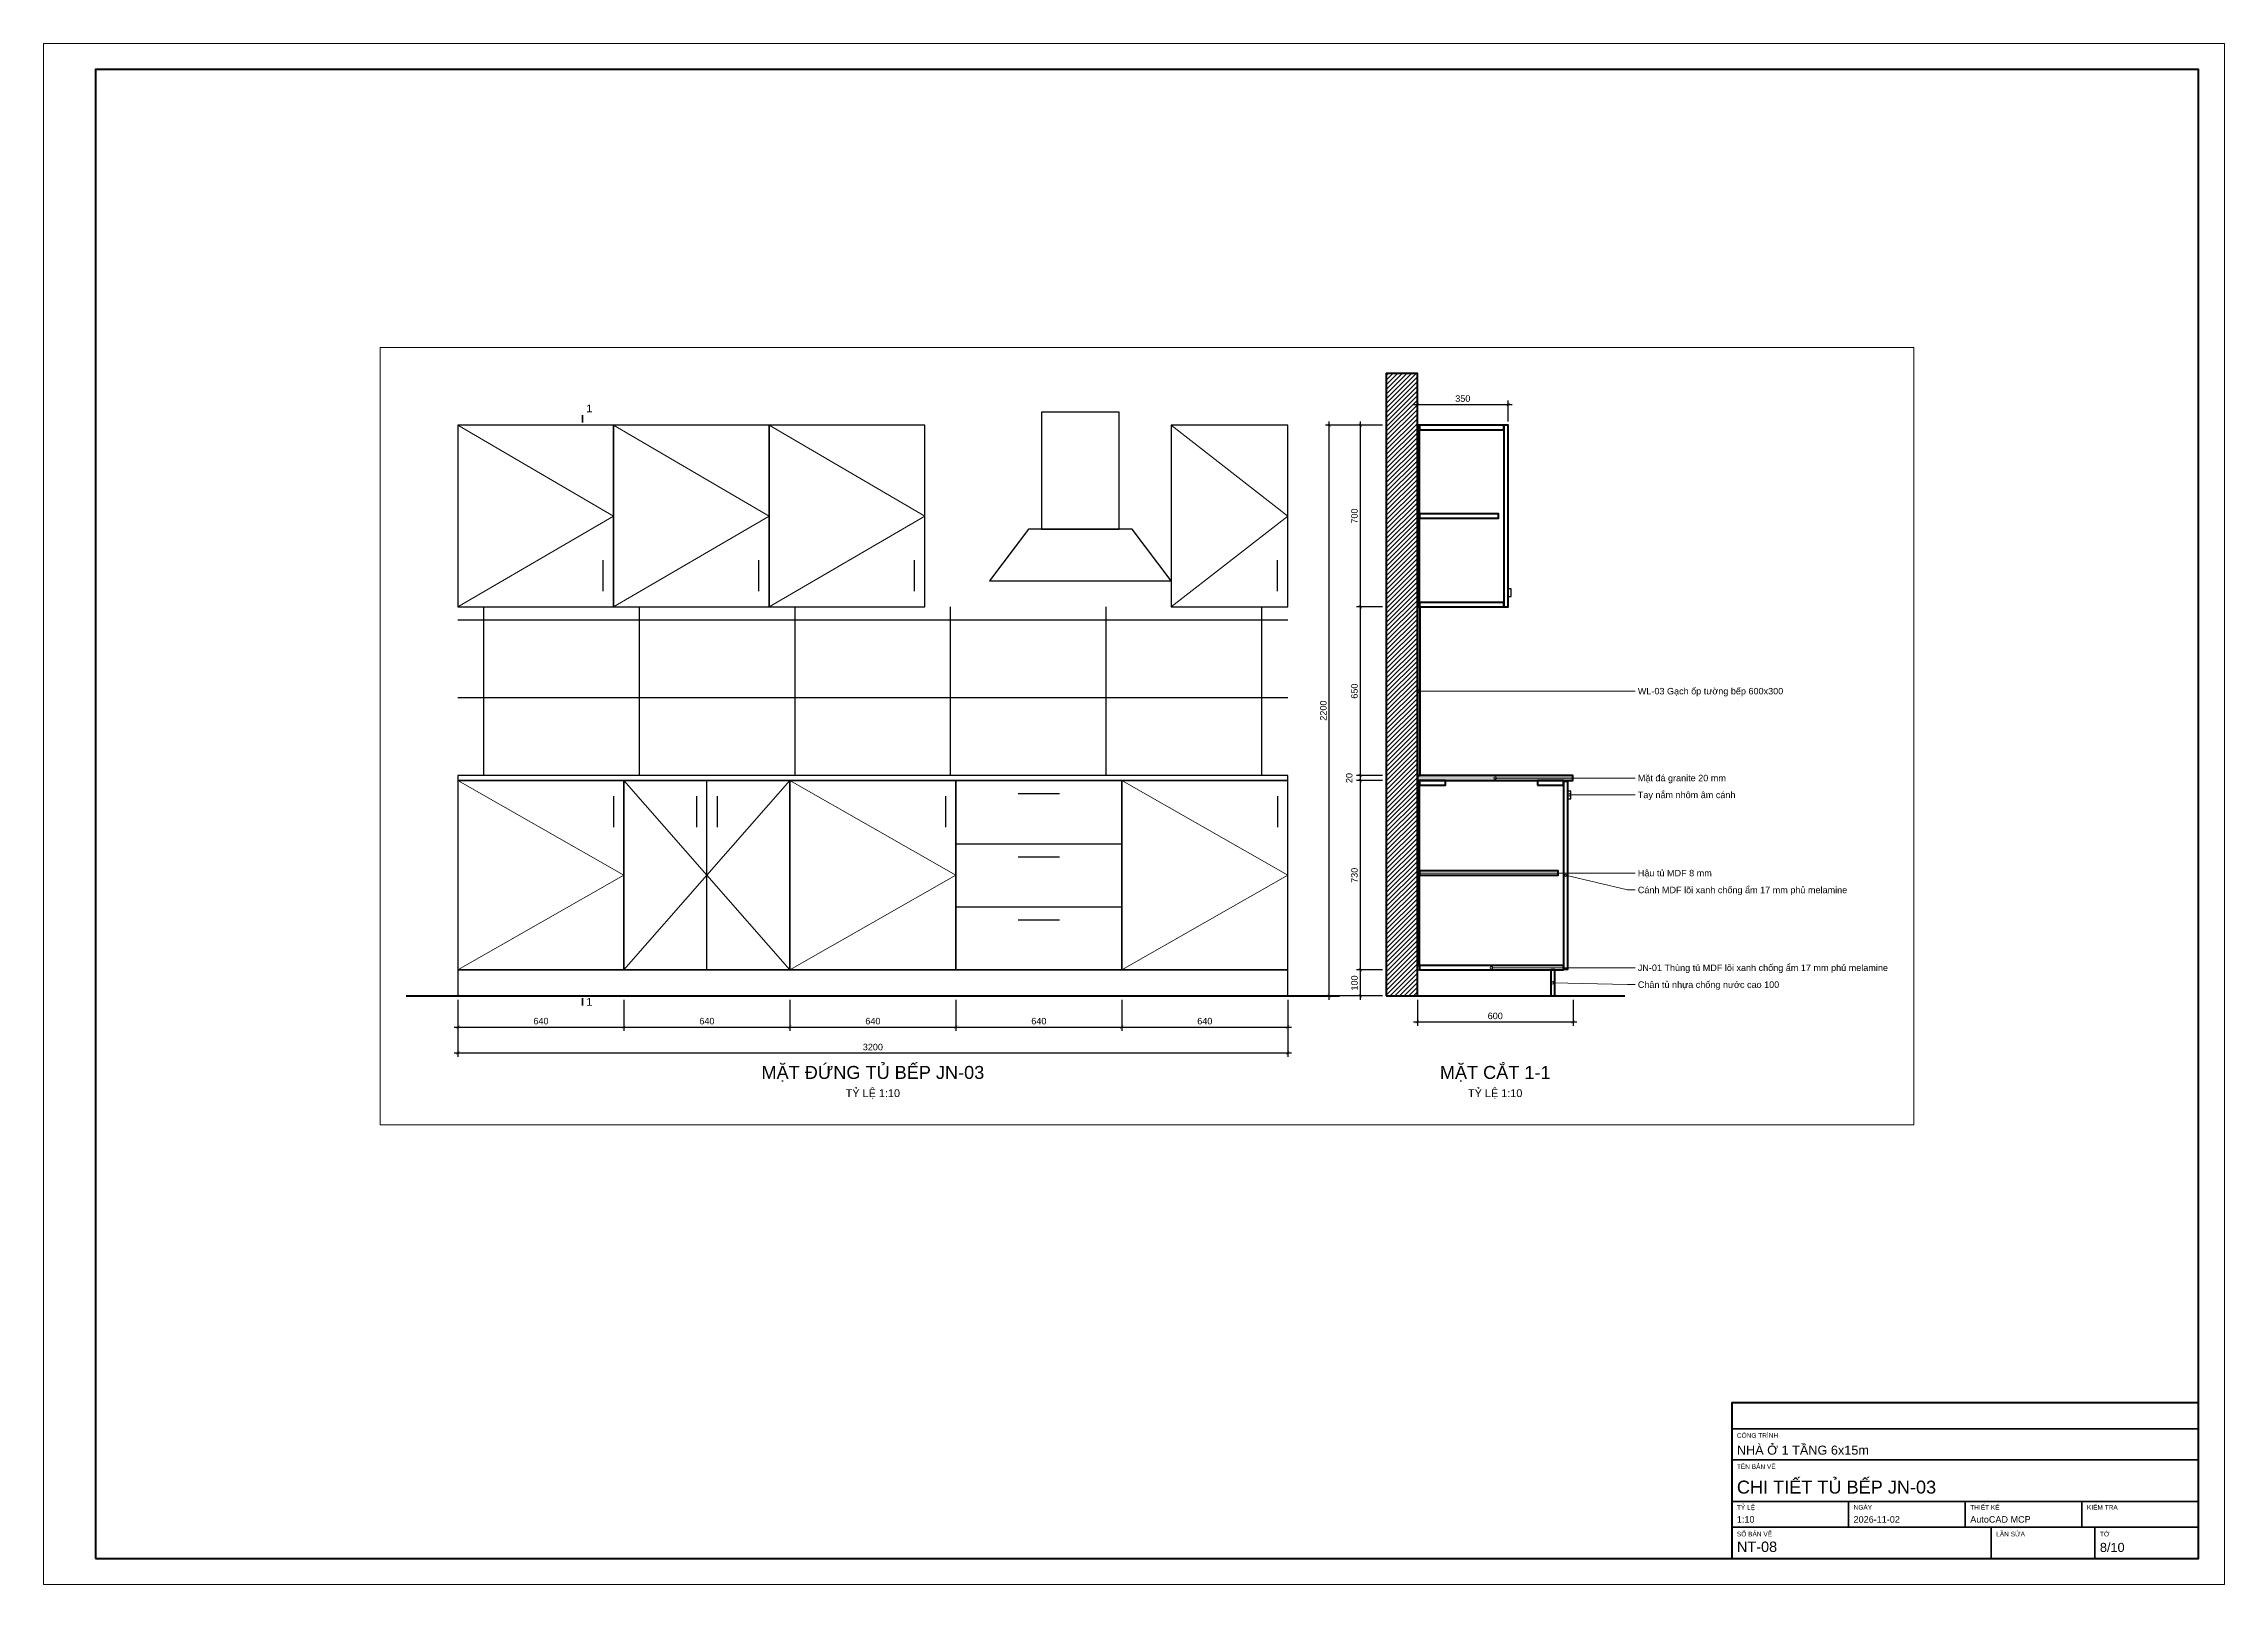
# Paper-space layout 'NT-08' of a CAD drawing. Header units: millimetres. Extents: x 0 to 841, y 0 to 594.
# The model-space entities are those that its viewports show. They can reach past a viewport. Long polylines and large blocks are cut down to what shows.
import ezdxf
from ezdxf.enums import TextEntityAlignment as Align

# ---------------------------------------------------------------- set-up
doc = ezdxf.new("R2010")
doc.units = ezdxf.units.MM
doc.header["$LTSCALE"] = 40
doc.linetypes.add('HIDDEN', pattern=[9.525, 6.35, -3.175])
for name, color, linetype, lineweight in [('A-ANNO-DIMS', 1, 'Continuous', 18), ('A-ANNO-NOTE', 7, 'Continuous', 18), ('A-ANNO-SYMB', 7, 'Continuous', 25), ('A-ANNO-TEXT', 7, 'Continuous', 18), ('A-ANNO-TTLB', 7, 'Continuous', 35), ('A-DETL', 7, 'Continuous', 25), ('A-DETL-OTLN', 7, 'Continuous', 50), ('A-DETL-PATT', 8, 'Continuous', 9), ('A-HIDD', 8, 'HIDDEN', 18), ('A-SECT', 7, 'Continuous', 50), ('A-SECT-PATT', 8, 'Continuous', 9)]:
    doc.layers.add(name, color=color, linetype=linetype, lineweight=lineweight)
doc.layers.add('A-ANNO-VPRT', color=8, linetype='Continuous', lineweight=9, plot=False)
doc.styles.add('MCP-ARIAL', font='arial.ttf')
doc.dimstyles.new('MCP-1-10', dxfattribs={"dimscale": 10, "dimtxt": 2.5, "dimasz": 1.2, "dimexe": 1.5, "dimexo": 1.5, "dimgap": 1, "dimtad": 1, "dimdec": 0, "dimdsep": 46, "dimtxsty": 'MCP-ARIAL', "dimblk": 'ARCHTICK', "dimblk1": 'ARCHTICK', "dimblk2": 'ARCHTICK', "dimcen": 0.09, "dimdle": 1.5, "dimclrd": 256, "dimclre": 256, "dimclrt": 256, "dimadec": 0, "dimazin": 0, "dimtfac": 1, "dimtdec": 4, "dimtmove": 2, "dimatfit": 3, "dimfxl": 1, "dimtolj": 1, "dimtzin": 0, "dimarcsym": 0})

# ---------------------------------------------------------------- blocks, each defined once
blk = doc.blocks.new('_ArchTick')
at = {"color": 0, "linetype": 'ByBlock', "const_width": 0.15}
blk.add_lwpolyline([(-0.5, -0.5), (0.5, 0.5)], dxfattribs=at)
blk = doc.blocks.new('*D200')
at = {"layer": 'A-ANNO-DIMS', "lineweight": -2, "transparency": 16777216}
for p, q in [((176275.5, -51278.9), (176275.5, -51398.9)), ((176915.5, -51278.9), (176915.5, -51398.9)), ((176260.5, -51383.9), (176930.5, -51383.9))]:
    blk.add_line(p, q, dxfattribs=at)
at = {"layer": 'Defpoints', "color": 0, "transparency": 16777216}
for p in [(176275.5, -51263.9), (176915.5, -51263.9), (176915.5, -51383.9)]:
    blk.add_point(p, dxfattribs=at)
at = {"layer": 'A-ANNO-DIMS', "lineweight": -2, "transparency": 16777216, "xscale": 12, "yscale": 12, "zscale": 12, "rotation": 180}
blk.add_blockref('_ArchTick', (176275.5, -51383.9), dxfattribs=at)
at = {"layer": 'A-ANNO-DIMS', "lineweight": -2, "transparency": 16777216, "xscale": 12, "yscale": 12, "zscale": 12}
blk.add_blockref('_ArchTick', (176915.5, -51383.9), dxfattribs=at)
at = {"layer": 'A-ANNO-DIMS', "transparency": 16777216, "insert": (176595.5, -51361.1), "char_height": 25, "attachment_point": 5, "style": 'MCP-ARIAL'}
blk.add_mtext('\\A1;640', dxfattribs=at)
blk = doc.blocks.new('*D201')
at = {"layer": 'A-ANNO-DIMS', "lineweight": -2, "transparency": 16777216}
for p, q in [((176915.5, -51278.9), (176915.5, -51398.9)), ((177555.5, -51278.9), (177555.5, -51398.9)), ((176900.5, -51383.9), (177570.5, -51383.9))]:
    blk.add_line(p, q, dxfattribs=at)
at = {"layer": 'Defpoints', "color": 0, "transparency": 16777216}
for p in [(176915.5, -51263.9), (177555.5, -51263.9), (177555.5, -51383.9)]:
    blk.add_point(p, dxfattribs=at)
at = {"layer": 'A-ANNO-DIMS', "lineweight": -2, "transparency": 16777216, "xscale": 12, "yscale": 12, "zscale": 12, "rotation": 180}
blk.add_blockref('_ArchTick', (176915.5, -51383.9), dxfattribs=at)
at = {"layer": 'A-ANNO-DIMS', "lineweight": -2, "transparency": 16777216, "xscale": 12, "yscale": 12, "zscale": 12}
blk.add_blockref('_ArchTick', (177555.5, -51383.9), dxfattribs=at)
at = {"layer": 'A-ANNO-DIMS', "transparency": 16777216, "insert": (177235.5, -51361.1), "char_height": 25, "attachment_point": 5, "style": 'MCP-ARIAL'}
blk.add_mtext('\\A1;640', dxfattribs=at)
blk = doc.blocks.new('*D202')
at = {"layer": 'A-ANNO-DIMS', "lineweight": -2, "transparency": 16777216}
for p, q in [((177555.5, -51278.9), (177555.5, -51398.9)), ((178195.5, -51278.9), (178195.5, -51398.9)), ((177540.5, -51383.9), (178210.5, -51383.9))]:
    blk.add_line(p, q, dxfattribs=at)
at = {"layer": 'Defpoints', "color": 0, "transparency": 16777216}
for p in [(177555.5, -51263.9), (178195.5, -51263.9), (178195.5, -51383.9)]:
    blk.add_point(p, dxfattribs=at)
at = {"layer": 'A-ANNO-DIMS', "lineweight": -2, "transparency": 16777216, "xscale": 12, "yscale": 12, "zscale": 12, "rotation": 180}
blk.add_blockref('_ArchTick', (177555.5, -51383.9), dxfattribs=at)
at = {"layer": 'A-ANNO-DIMS', "lineweight": -2, "transparency": 16777216, "xscale": 12, "yscale": 12, "zscale": 12}
blk.add_blockref('_ArchTick', (178195.5, -51383.9), dxfattribs=at)
at = {"layer": 'A-ANNO-DIMS', "transparency": 16777216, "insert": (177875.5, -51361.1), "char_height": 25, "attachment_point": 5, "style": 'MCP-ARIAL'}
blk.add_mtext('\\A1;640', dxfattribs=at)
blk = doc.blocks.new('*D203')
at = {"layer": 'A-ANNO-DIMS', "lineweight": -2, "transparency": 16777216}
for p, q in [((178195.5, -51278.9), (178195.5, -51398.9)), ((178835.5, -51278.9), (178835.5, -51398.9)), ((178180.5, -51383.9), (178850.5, -51383.9))]:
    blk.add_line(p, q, dxfattribs=at)
at = {"layer": 'Defpoints', "color": 0, "transparency": 16777216}
for p in [(178195.5, -51263.9), (178835.5, -51263.9), (178835.5, -51383.9)]:
    blk.add_point(p, dxfattribs=at)
at = {"layer": 'A-ANNO-DIMS', "lineweight": -2, "transparency": 16777216, "xscale": 12, "yscale": 12, "zscale": 12, "rotation": 180}
blk.add_blockref('_ArchTick', (178195.5, -51383.9), dxfattribs=at)
at = {"layer": 'A-ANNO-DIMS', "lineweight": -2, "transparency": 16777216, "xscale": 12, "yscale": 12, "zscale": 12}
blk.add_blockref('_ArchTick', (178835.5, -51383.9), dxfattribs=at)
at = {"layer": 'A-ANNO-DIMS', "transparency": 16777216, "insert": (178515.5, -51361.1), "char_height": 25, "attachment_point": 5, "style": 'MCP-ARIAL'}
blk.add_mtext('\\A1;640', dxfattribs=at)
blk = doc.blocks.new('*D204')
at = {"layer": 'A-ANNO-DIMS', "lineweight": -2, "transparency": 16777216}
for p, q in [((178835.5, -51278.9), (178835.5, -51398.9)), ((179475.5, -51278.9), (179475.5, -51398.9)), ((178820.5, -51383.9), (179490.5, -51383.9))]:
    blk.add_line(p, q, dxfattribs=at)
at = {"layer": 'Defpoints', "color": 0, "transparency": 16777216}
for p in [(178835.5, -51263.9), (179475.5, -51263.9), (179475.5, -51383.9)]:
    blk.add_point(p, dxfattribs=at)
at = {"layer": 'A-ANNO-DIMS', "lineweight": -2, "transparency": 16777216, "xscale": 12, "yscale": 12, "zscale": 12, "rotation": 180}
blk.add_blockref('_ArchTick', (178835.5, -51383.9), dxfattribs=at)
at = {"layer": 'A-ANNO-DIMS', "lineweight": -2, "transparency": 16777216, "xscale": 12, "yscale": 12, "zscale": 12}
blk.add_blockref('_ArchTick', (179475.5, -51383.9), dxfattribs=at)
at = {"layer": 'A-ANNO-DIMS', "transparency": 16777216, "insert": (179155.5, -51361.1), "char_height": 25, "attachment_point": 5, "style": 'MCP-ARIAL'}
blk.add_mtext('\\A1;640', dxfattribs=at)
blk = doc.blocks.new('*D205')
at = {"layer": 'A-ANNO-DIMS', "lineweight": -2, "transparency": 16777216}
for p, q in [((176275.5, -51278.9), (176275.5, -51498.9)), ((179475.5, -51278.9), (179475.5, -51498.9)), ((176260.5, -51483.9), (179490.5, -51483.9))]:
    blk.add_line(p, q, dxfattribs=at)
at = {"layer": 'Defpoints', "color": 0, "transparency": 16777216}
for p in [(176275.5, -51263.9), (179475.5, -51263.9), (179475.5, -51483.9)]:
    blk.add_point(p, dxfattribs=at)
at = {"layer": 'A-ANNO-DIMS', "lineweight": -2, "transparency": 16777216, "xscale": 12, "yscale": 12, "zscale": 12, "rotation": 180}
blk.add_blockref('_ArchTick', (176275.5, -51483.9), dxfattribs=at)
at = {"layer": 'A-ANNO-DIMS', "lineweight": -2, "transparency": 16777216, "xscale": 12, "yscale": 12, "zscale": 12}
blk.add_blockref('_ArchTick', (179475.5, -51483.9), dxfattribs=at)
at = {"layer": 'A-ANNO-DIMS', "transparency": 16777216, "insert": (177875.5, -51461.1), "char_height": 25, "attachment_point": 5, "style": 'MCP-ARIAL'}
blk.add_mtext('\\A1;3200', dxfattribs=at)
blk = doc.blocks.new('*D206')
at = {"layer": 'A-ANNO-DIMS', "lineweight": -2, "transparency": 16777216}
for p, q in [((179975.5, -51278.9), (179975.5, -51378.9)), ((180575.5, -51278.9), (180575.5, -51378.9)), ((179960.5, -51363.9), (180590.5, -51363.9))]:
    blk.add_line(p, q, dxfattribs=at)
at = {"layer": 'Defpoints', "color": 0, "transparency": 16777216}
for p in [(179975.5, -51263.9), (180575.5, -51263.9), (180575.5, -51363.9)]:
    blk.add_point(p, dxfattribs=at)
at = {"layer": 'A-ANNO-DIMS', "lineweight": -2, "transparency": 16777216, "xscale": 12, "yscale": 12, "zscale": 12, "rotation": 180}
blk.add_blockref('_ArchTick', (179975.5, -51363.9), dxfattribs=at)
at = {"layer": 'A-ANNO-DIMS', "lineweight": -2, "transparency": 16777216, "xscale": 12, "yscale": 12, "zscale": 12}
blk.add_blockref('_ArchTick', (180575.5, -51363.9), dxfattribs=at)
at = {"layer": 'A-ANNO-DIMS', "transparency": 16777216, "insert": (180275.5, -51341.1), "char_height": 25, "attachment_point": 5, "style": 'MCP-ARIAL'}
blk.add_mtext('\\A1;600', dxfattribs=at)
blk = doc.blocks.new('*D207')
at = {"layer": 'A-ANNO-DIMS', "lineweight": -2, "transparency": 16777216}
for p, q in [((179960.5, -48983.9), (180340.5, -48983.9)), ((179975.5, -49048.9), (179975.5, -48968.9)), ((180325.5, -49048.9), (180325.5, -48968.9))]:
    blk.add_line(p, q, dxfattribs=at)
at = {"layer": 'Defpoints', "color": 0, "transparency": 16777216}
for p in [(180325.5, -48983.9), (179975.5, -49063.9), (180325.5, -49063.9)]:
    blk.add_point(p, dxfattribs=at)
at = {"layer": 'A-ANNO-DIMS', "lineweight": -2, "transparency": 16777216, "xscale": 12, "yscale": 12, "zscale": 12, "rotation": 180}
blk.add_blockref('_ArchTick', (179975.5, -48983.9), dxfattribs=at)
at = {"layer": 'A-ANNO-DIMS', "lineweight": -2, "transparency": 16777216, "xscale": 12, "yscale": 12, "zscale": 12}
blk.add_blockref('_ArchTick', (180325.5, -48983.9), dxfattribs=at)
at = {"layer": 'A-ANNO-DIMS', "transparency": 16777216, "insert": (180150.5, -48961.1), "char_height": 25, "attachment_point": 5, "style": 'MCP-ARIAL'}
blk.add_mtext('\\A1;350', dxfattribs=at)
blk = doc.blocks.new('*D208')
at = {"layer": 'A-ANNO-DIMS', "lineweight": -2, "transparency": 16777216}
for p, q in [((179840.5, -51163.9), (179740.5, -51163.9)), ((179755.5, -51278.9), (179755.5, -51148.9)), ((179840.5, -51263.9), (179740.5, -51263.9))]:
    blk.add_line(p, q, dxfattribs=at)
at = {"layer": 'Defpoints', "color": 0, "transparency": 16777216}
for p in [(179755.5, -51163.9), (179855.5, -51163.9), (179855.5, -51263.9)]:
    blk.add_point(p, dxfattribs=at)
at = {"layer": 'A-ANNO-DIMS', "lineweight": -2, "transparency": 16777216, "xscale": 12, "yscale": 12, "zscale": 12}
for p, rotation in [((179755.5, -51163.9), 90), ((179755.5, -51263.9), 270)]:
    blk.add_blockref('_ArchTick', p, dxfattribs=dict(at, rotation=rotation))
at = {"layer": 'A-ANNO-DIMS', "transparency": 16777216, "insert": (179732.7, -51213.9), "char_height": 25, "attachment_point": 5, "rotation": 90, "style": 'MCP-ARIAL'}
blk.add_mtext('\\A1;100', dxfattribs=at)
blk = doc.blocks.new('*D209')
at = {"layer": 'A-ANNO-DIMS', "lineweight": -2, "transparency": 16777216}
for p, q in [((179840.5, -50433.9), (179740.5, -50433.9)), ((179755.5, -51178.9), (179755.5, -50418.9)), ((179840.5, -51163.9), (179740.5, -51163.9))]:
    blk.add_line(p, q, dxfattribs=at)
at = {"layer": 'Defpoints', "color": 0, "transparency": 16777216}
for p in [(179755.5, -50433.9), (179855.5, -50433.9), (179855.5, -51163.9)]:
    blk.add_point(p, dxfattribs=at)
at = {"layer": 'A-ANNO-DIMS', "lineweight": -2, "transparency": 16777216, "xscale": 12, "yscale": 12, "zscale": 12}
for p, rotation in [((179755.5, -50433.9), 90), ((179755.5, -51163.9), 270)]:
    blk.add_blockref('_ArchTick', p, dxfattribs=dict(at, rotation=rotation))
at = {"layer": 'A-ANNO-DIMS', "transparency": 16777216, "insert": (179732.7, -50798.9), "char_height": 25, "attachment_point": 5, "rotation": 90, "style": 'MCP-ARIAL'}
blk.add_mtext('\\A1;730', dxfattribs=at)
blk = doc.blocks.new('*D210')
at = {"layer": 'A-ANNO-DIMS', "lineweight": -2, "transparency": 16777216}
for p, q in [((179840.5, -50413.9), (179740.5, -50413.9)), ((179840.5, -50433.9), (179740.5, -50433.9)), ((179755.5, -50448.9), (179755.5, -50398.9))]:
    blk.add_line(p, q, dxfattribs=at)
at = {"layer": 'Defpoints', "color": 0, "transparency": 16777216}
for p in [(179755.5, -50413.9), (179855.5, -50413.9), (179855.5, -50433.9)]:
    blk.add_point(p, dxfattribs=at)
at = {"layer": 'A-ANNO-DIMS', "lineweight": -2, "transparency": 16777216, "xscale": 12, "yscale": 12, "zscale": 12}
for p, rotation in [((179755.5, -50413.9), 90), ((179755.5, -50433.9), 270)]:
    blk.add_blockref('_ArchTick', p, dxfattribs=dict(at, rotation=rotation))
at = {"layer": 'A-ANNO-DIMS', "transparency": 16777216, "insert": (179712.7, -50423.9), "char_height": 25, "attachment_point": 5, "rotation": 90, "style": 'MCP-ARIAL'}
blk.add_mtext('\\A1;20', dxfattribs=at)
blk = doc.blocks.new('*D211')
at = {"layer": 'A-ANNO-DIMS', "lineweight": -2, "transparency": 16777216}
for p, q in [((179840.5, -49763.9), (179740.5, -49763.9)), ((179755.5, -50428.9), (179755.5, -49748.9)), ((179840.5, -50413.9), (179740.5, -50413.9))]:
    blk.add_line(p, q, dxfattribs=at)
at = {"layer": 'Defpoints', "color": 0, "transparency": 16777216}
for p in [(179755.5, -49763.9), (179855.5, -49763.9), (179855.5, -50413.9)]:
    blk.add_point(p, dxfattribs=at)
at = {"layer": 'A-ANNO-DIMS', "lineweight": -2, "transparency": 16777216, "xscale": 12, "yscale": 12, "zscale": 12}
for p, rotation in [((179755.5, -49763.9), 90), ((179755.5, -50413.9), 270)]:
    blk.add_blockref('_ArchTick', p, dxfattribs=dict(at, rotation=rotation))
at = {"layer": 'A-ANNO-DIMS', "transparency": 16777216, "insert": (179732.7, -50088.9), "char_height": 25, "attachment_point": 5, "rotation": 90, "style": 'MCP-ARIAL'}
blk.add_mtext('\\A1;650', dxfattribs=at)
blk = doc.blocks.new('*D212')
at = {"layer": 'A-ANNO-DIMS', "lineweight": -2, "transparency": 16777216}
for p, q in [((179840.5, -49063.9), (179740.5, -49063.9)), ((179755.5, -49778.9), (179755.5, -49048.9)), ((179840.5, -49763.9), (179740.5, -49763.9))]:
    blk.add_line(p, q, dxfattribs=at)
at = {"layer": 'Defpoints', "color": 0, "transparency": 16777216}
for p in [(179755.5, -49063.9), (179855.5, -49063.9), (179855.5, -49763.9)]:
    blk.add_point(p, dxfattribs=at)
at = {"layer": 'A-ANNO-DIMS', "lineweight": -2, "transparency": 16777216, "xscale": 12, "yscale": 12, "zscale": 12}
for p, rotation in [((179755.5, -49063.9), 90), ((179755.5, -49763.9), 270)]:
    blk.add_blockref('_ArchTick', p, dxfattribs=dict(at, rotation=rotation))
at = {"layer": 'A-ANNO-DIMS', "transparency": 16777216, "insert": (179732.7, -49413.9), "char_height": 25, "attachment_point": 5, "rotation": 90, "style": 'MCP-ARIAL'}
blk.add_mtext('\\A1;700', dxfattribs=at)
blk = doc.blocks.new('*D213')
at = {"layer": 'A-ANNO-DIMS', "lineweight": -2, "transparency": 16777216}
for p, q in [((179840.5, -49063.9), (179620.5, -49063.9)), ((179635.5, -51278.9), (179635.5, -49048.9)), ((179840.5, -51263.9), (179620.5, -51263.9))]:
    blk.add_line(p, q, dxfattribs=at)
at = {"layer": 'Defpoints', "color": 0, "transparency": 16777216}
for p in [(179635.5, -49063.9), (179855.5, -49063.9), (179855.5, -51263.9)]:
    blk.add_point(p, dxfattribs=at)
at = {"layer": 'A-ANNO-DIMS', "lineweight": -2, "transparency": 16777216, "xscale": 12, "yscale": 12, "zscale": 12}
for p, rotation in [((179635.5, -49063.9), 90), ((179635.5, -51263.9), 270)]:
    blk.add_blockref('_ArchTick', p, dxfattribs=dict(at, rotation=rotation))
at = {"layer": 'A-ANNO-DIMS', "transparency": 16777216, "insert": (179612.7, -50163.9), "char_height": 25, "attachment_point": 5, "rotation": 90, "style": 'MCP-ARIAL'}
blk.add_mtext('\\A1;2200', dxfattribs=at)

msp = doc.modelspace()

# ---------------------------------------------------------------- hatches: boundary and pattern name
at = {"layer": 'A-DETL-PATT'}
h = msp.add_hatch(dxfattribs=at)
h.set_pattern_fill('AR-SAND', color=256, scale=0.2, style=0)
h.paths.add_polyline_path([(179975.45, -50433.86), (180575.45, -50433.86), (180575.45, -50413.86), (179975.45, -50413.86)], flags=16)
at = {"layer": 'A-SECT-PATT'}
h = msp.add_hatch(dxfattribs=at)
h.set_pattern_fill('ANSI31', color=256, scale=4, style=0)
h.paths.add_polyline_path([(179855.45, -51263.86), (179975.45, -51263.86), (179975.45, -48863.86), (179855.45, -48863.86)], flags=16)

# ---------------------------------------------------------------- linework, layer by layer
at = {"layer": 'A-ANNO-NOTE'}
for points in [[(179980.45, -50088.86), (180785.45, -50088.86), (180815.45, -50088.86)], [(180275.45, -50423.86), (180785.45, -50423.86), (180815.45, -50423.86)], [(180561.45, -50488.86), (180785.45, -50488.86), (180815.45, -50488.86)], [(179979.45, -50790.36), (180785.45, -50790.36), (180815.45, -50790.36)], [(180546.95, -50798.86), (180785.45, -50855.36), (180815.45, -50855.36)], [(180260.95, -51155.36), (180785.45, -51155.36), (180815.45, -51155.36)], [(180497.45, -51213.86), (180785.45, -51220.36), (180815.45, -51220.36)]]:
    msp.add_lwpolyline(points, dxfattribs=at)
for centre in [(179980.45, -50088.86), (180275.45, -50423.86), (180561.45, -50488.86), (179979.45, -50790.36), (180546.95, -50798.86), (180260.95, -51155.36), (180497.45, -51213.86)]:
    msp.add_circle(centre, 5, dxfattribs=at)
at = {"layer": 'A-ANNO-SYMB', "const_width": 6}
for points in [[(176755.45, -49053.86), (176755.45, -49023.86)], [(176755.45, -51301.86), (176755.45, -51271.86)]]:
    msp.add_lwpolyline(points, dxfattribs=at)
at = {"layer": 'A-DETL'}
for p, q in [((176835.45, -49703.86), (176835.45, -49583.86)), ((177435.45, -49703.86), (177435.45, -49583.86)), ((178035.45, -49703.86), (178035.45, -49583.86)), ((179435.45, -49703.86), (179435.45, -49583.86)), ((176375.45, -50413.86), (176375.45, -49763.86)), ((176975.45, -50413.86), (176975.45, -49763.86)), ((177575.45, -50413.86), (177575.45, -49763.86)), ((178175.45, -50413.86), (178175.45, -49763.86)), ((178775.45, -50413.86), (178775.45, -49763.86)), ((179375.45, -50413.86), (179375.45, -49763.86)), ((176275.45, -49813.86), (179475.45, -49813.86)), ((176275.45, -50113.86), (179475.45, -50113.86)), ((177235.45, -51163.86), (177235.45, -50433.86)), ((176875.45, -50493.86), (176875.45, -50613.86)), ((177195.45, -50493.86), (177195.45, -50613.86)), ((177275.45, -50493.86), (177275.45, -50613.86)), ((178155.45, -50493.86), (178155.45, -50613.86)), ((178435.45, -50483.86), (178595.45, -50483.86)), ((179435.45, -50493.86), (179435.45, -50613.86)), ((178195.45, -50677.19), (178835.45, -50677.19)), ((178435.45, -50727.19), (178595.45, -50727.19)), ((178195.45, -50920.52), (178835.45, -50920.52)), ((178435.45, -50970.52), (178595.45, -50970.52))]:
    msp.add_line(p, q, dxfattribs=at)
for points in [[(178525.45, -49463.86), (178825.45, -49463.86), (178825.45, -49013.86), (178525.45, -49013.86)], [(176275.45, -49763.86), (176875.45, -49763.86), (176875.45, -49063.86), (176275.45, -49063.86)], [(176875.45, -49763.86), (177475.45, -49763.86), (177475.45, -49063.86), (176875.45, -49063.86)], [(177475.45, -49763.86), (178075.45, -49763.86), (178075.45, -49063.86), (177475.45, -49063.86)], [(179025.45, -49763.86), (179475.45, -49763.86), (179475.45, -49063.86), (179025.45, -49063.86)], [(179975.45, -49763.86), (180308.45, -49763.86), (180308.45, -49063.86), (179975.45, -49063.86)], [(178325.45, -49663.86), (179025.45, -49663.86), (178875.45, -49463.86), (178475.45, -49463.86)], [(180325.45, -49723.86), (180337.45, -49723.86), (180337.45, -49693.86), (180325.45, -49693.86)], [(176275.45, -50433.86), (179475.45, -50433.86), (179475.45, -50413.86), (176275.45, -50413.86)], [(176275.45, -51163.86), (176915.45, -51163.86), (176915.45, -50433.86), (176275.45, -50433.86)], [(176915.45, -51163.86), (177555.45, -51163.86), (177555.45, -50433.86), (176915.45, -50433.86)], [(177555.45, -51163.86), (178195.45, -51163.86), (178195.45, -50433.86), (177555.45, -50433.86)], [(178195.45, -51163.86), (178835.45, -51163.86), (178835.45, -50433.86), (178195.45, -50433.86)], [(178835.45, -51163.86), (179475.45, -51163.86), (179475.45, -50433.86), (178835.45, -50433.86)], [(179975.45, -51163.86), (180538.45, -51163.86), (180538.45, -50433.86), (179975.45, -50433.86)], [(180555.45, -50503.86), (180567.45, -50503.86), (180567.45, -50473.86), (180555.45, -50473.86)], [(176275.45, -51263.86), (179475.45, -51263.86), (179475.45, -51163.86), (176275.45, -51163.86)]]:
    msp.add_lwpolyline(points, close=True, dxfattribs=at)
at = {"layer": 'A-DETL-OTLN'}
for p, q in [((176075.45, -51263.86), (179675.45, -51263.86)), ((179855.45, -51263.86), (180775.45, -51263.86)), ((181890.2, -51263.86), (183890.2, -51263.86))]:
    msp.add_line(p, q, dxfattribs=at)
for points in [[(179975.45, -49763.86), (179983.45, -49763.86), (179983.45, -49063.86), (179975.45, -49063.86)], [(179983.45, -49080.86), (180308.45, -49080.86), (180308.45, -49063.86), (179983.45, -49063.86)], [(180308.45, -49763.86), (180325.45, -49763.86), (180325.45, -49063.86), (180308.45, -49063.86)], [(179983.45, -49422.36), (180288.45, -49422.36), (180288.45, -49405.36), (179983.45, -49405.36)], [(179975.45, -50413.86), (179985.45, -50413.86), (179985.45, -49763.86), (179975.45, -49763.86)], [(179983.45, -49763.86), (180308.45, -49763.86), (180308.45, -49746.86), (179983.45, -49746.86)], [(179975.45, -50433.86), (180575.45, -50433.86), (180575.45, -50413.86), (179975.45, -50413.86)], [(179975.45, -51146.86), (179983.45, -51146.86), (179983.45, -50433.86), (179975.45, -50433.86)], [(179983.45, -50450.86), (180083.45, -50450.86), (180083.45, -50433.86), (179983.45, -50433.86)], [(180438.45, -50450.86), (180538.45, -50450.86), (180538.45, -50433.86), (180438.45, -50433.86)], [(180538.45, -51160.86), (180555.45, -51160.86), (180555.45, -50436.86), (180538.45, -50436.86)], [(179983.45, -50798.86), (180518.45, -50798.86), (180518.45, -50781.86), (179983.45, -50781.86)], [(179983.45, -51163.86), (180538.45, -51163.86), (180538.45, -51146.86), (179983.45, -51146.86)], [(180489.45, -51263.86), (180505.45, -51263.86), (180505.45, -51163.86), (180489.45, -51163.86)]]:
    msp.add_lwpolyline(points, close=True, dxfattribs=at)
at = {"layer": 'A-HIDD', "ltscale": 0.1}
for points in [[(176275.45, -49763.86), (176875.45, -49413.86), (176275.45, -49063.86)], [(176875.45, -49763.86), (177475.45, -49413.86), (176875.45, -49063.86)], [(177475.45, -49763.86), (178075.45, -49413.86), (177475.45, -49063.86)], [(179025.45, -49763.86), (179475.45, -49413.86), (179025.45, -49063.86)], [(176275.45, -51163.86), (176915.45, -50798.86), (176275.45, -50433.86)], [(176915.45, -51163.86), (177235.45, -50798.86), (176915.45, -50433.86)], [(177555.45, -51163.86), (177235.45, -50798.86), (177555.45, -50433.86)], [(177555.45, -51163.86), (178195.45, -50798.86), (177555.45, -50433.86)], [(178835.45, -51163.86), (179475.45, -50798.86), (178835.45, -50433.86)]]:
    msp.add_lwpolyline(points, dxfattribs=at)
at = {"layer": 'A-SECT'}
msp.add_lwpolyline([(179855.45, -51263.86), (179975.45, -51263.86), (179975.45, -48863.86), (179855.45, -48863.86)], close=True, dxfattribs=at)

# ---------------------------------------------------------------- texts
at = {"layer": 'A-ANNO-NOTE', "style": 'MCP-ARIAL'}
for s, p in [('WL-03 Gạch ốp tường bếp 600x300', (180825.45, -50088.86)), ('Mặt đá granite 20 mm', (180825.45, -50423.86)), ('Tay nắm nhôm âm cánh', (180825.45, -50488.86)), ('Hậu tủ MDF 8 mm', (180825.45, -50790.36)), ('Cánh MDF lõi xanh chống ẩm 17 mm phủ melamine', (180825.45, -50855.36)), ('JN-01 Thùng tủ MDF lõi xanh chống ẩm 17 mm phủ melamine', (180825.45, -51155.36)), ('Chân tủ nhựa chống nước cao 100', (180825.45, -51220.36))]:
    msp.add_text(s, height=25, dxfattribs=at).set_placement(p, align=Align.MIDDLE_LEFT)
at = {"layer": 'A-ANNO-SYMB', "style": 'MCP-ARIAL'}
for p in [(176770.45, -49013.86), (176770.45, -51301.86)]:
    msp.add_text('1', height=30, dxfattribs=at).set_placement(p)
at = {"layer": 'A-ANNO-TEXT', "style": 'MCP-ARIAL'}
for s, height, p in [('MẶT ĐỨNG TỦ BẾP JN-03', 50, (177875.45, -51583.86)), ('MẶT CẮT 1-1', 50, (180275.45, -51583.86)), ('TỶ LỆ 1:10', 30, (177875.45, -51653.86)), ('TỶ LỆ 1:10', 30, (180275.45, -51653.86))]:
    msp.add_text(s, height=height, dxfattribs=at).set_placement(p, align=Align.CENTER)

# ---------------------------------------------------------------- dimensions: what is measured, and where the dimension line sits
at = {"layer": 'A-ANNO-DIMS'}
for base, p1, p2, picture, middle in [((180325.45, -48983.86), (179975.45, -49063.86), (180325.45, -49063.86), '*D207', (180150.45, -48961.087)), ((176915.45, -51383.86), (176275.45, -51263.86), (176915.45, -51263.86), '*D200', (176595.45, -51361.096)), ((179475.45, -51483.86), (176275.45, -51263.86), (179475.45, -51263.86), '*D205', (177875.45, -51461.087)), ((177555.45, -51383.86), (176915.45, -51263.86), (177555.45, -51263.86), '*D201', (177235.45, -51361.096)), ((178195.45, -51383.86), (177555.45, -51263.86), (178195.45, -51263.86), '*D202', (177875.45, -51361.096)), ((178835.45, -51383.86), (178195.45, -51263.86), (178835.45, -51263.86), '*D203', (178515.45, -51361.096)), ((179475.45, -51383.86), (178835.45, -51263.86), (179475.45, -51263.86), '*D204', (179155.45, -51361.096)), ((180575.45, -51363.86), (179975.45, -51263.86), (180575.45, -51263.86), '*D206', (180275.45, -51341.096))]:
    dim = msp.add_linear_dim(base=base, p1=p1, p2=p2, dimstyle='MCP-1-10', dxfattribs=at)
    dim.commit()
    dim.dimension.update_dxf_attribs({"geometry": picture, "text_midpoint": middle})
for base, p1, p2, picture, middle in [((179635.45, -49063.86), (179855.45, -51263.86), (179855.45, -49063.86), '*D213', (179612.686, -50163.86)), ((179755.45, -49063.86), (179855.45, -49763.86), (179855.45, -49063.86), '*D212', (179732.686, -49413.86)), ((179755.45, -49763.86), (179855.45, -50413.86), (179855.45, -49763.86), '*D211', (179732.686, -50088.86)), ((179755.45, -50413.86), (179855.45, -50433.86), (179855.45, -50413.86), '*D210', (179712.686, -50423.86)), ((179755.45, -50433.86), (179855.45, -51163.86), (179855.45, -50433.86), '*D209', (179732.677, -50798.86)), ((179755.45, -51163.86), (179855.45, -51263.86), (179855.45, -51163.86), '*D208', (179732.686, -51213.86))]:
    dim = msp.add_linear_dim(base=base, p1=p1, p2=p2, angle=90, dimstyle='MCP-1-10', dxfattribs=at)
    dim.commit()
    dim.dimension.update_dxf_attribs({"geometry": picture, "text_midpoint": middle})

psp = doc.layouts.new('NT-08')

# ---------------------------------------------------------------- linework, layer by layer
at = {"layer": 'A-ANNO-TTLB'}
for p, q in [((651, 60), (831, 60)), ((651, 48), (831, 48)), ((651, 32), (831, 32)), ((696, 22), (696, 32)), ((741, 22), (741, 32)), ((786, 22), (786, 32)), ((651, 22), (831, 22)), ((751, 10), (751, 22)), ((791, 10), (791, 22))]:
    psp.add_line(p, q, dxfattribs=at)
at = {"layer": 'A-ANNO-TTLB', "lineweight": 9}
psp.add_lwpolyline([(0, 0), (841, 0), (841, 594), (0, 594)], close=True, dxfattribs=at)
at = {"layer": 'A-ANNO-TTLB', "lineweight": 70}
psp.add_lwpolyline([(20, 10), (831, 10), (831, 584), (20, 584)], close=True, dxfattribs=at)
at = {"layer": 'A-ANNO-TTLB', "lineweight": 50}
psp.add_lwpolyline([(651, 10), (831, 10), (831, 70), (651, 70)], close=True, dxfattribs=at)

# ---------------------------------------------------------------- texts
at = {"layer": 'A-ANNO-TTLB', "style": 'MCP-ARIAL'}
for s, height, p in [('CÔNG TRÌNH', 1.8, (653, 56.5)), ('NHÀ Ở 1 TẦNG 6x15m', 3.5, (653, 50)), ('TÊN BẢN VẼ', 1.8, (653, 44.5)), ('CHI TIẾT TỦ BẾP JN-03', 5, (653, 35)), ('TỶ LỆ', 1.8, (653, 28.8)), ('1:10', 2.5, (653, 23.8)), ('2026-11-02', 2.5, (698, 23.8)), ('NGÀY', 1.8, (698, 28.8)), ('AutoCAD MCP', 2.5, (743, 23.8)), ('THIẾT KẾ', 1.8, (743, 28.8)), ('KIỂM TRA', 1.8, (788, 28.8)), ('SỐ BẢN VẼ', 1.8, (653, 18.5)), ('LẦN SỬA', 1.8, (753, 18.5)), ('TỜ', 1.8, (793, 18.5)), ('NT-08', 4, (653, 12.5)), ('8/10', 3.5, (793, 12.5))]:
    psp.add_text(s, height=height, dxfattribs=at).set_placement(p)

# ---------------------------------------------------------------- viewports
at = {"layer": 'A-ANNO-VPRT'}
psp.add_viewport(center=(425.5, 327), size=(591.5, 299.7), view_center_point=(178932.5, -50262.5), view_height=2997, dxfattribs=at)

doc.saveas('drawing.dxf')
